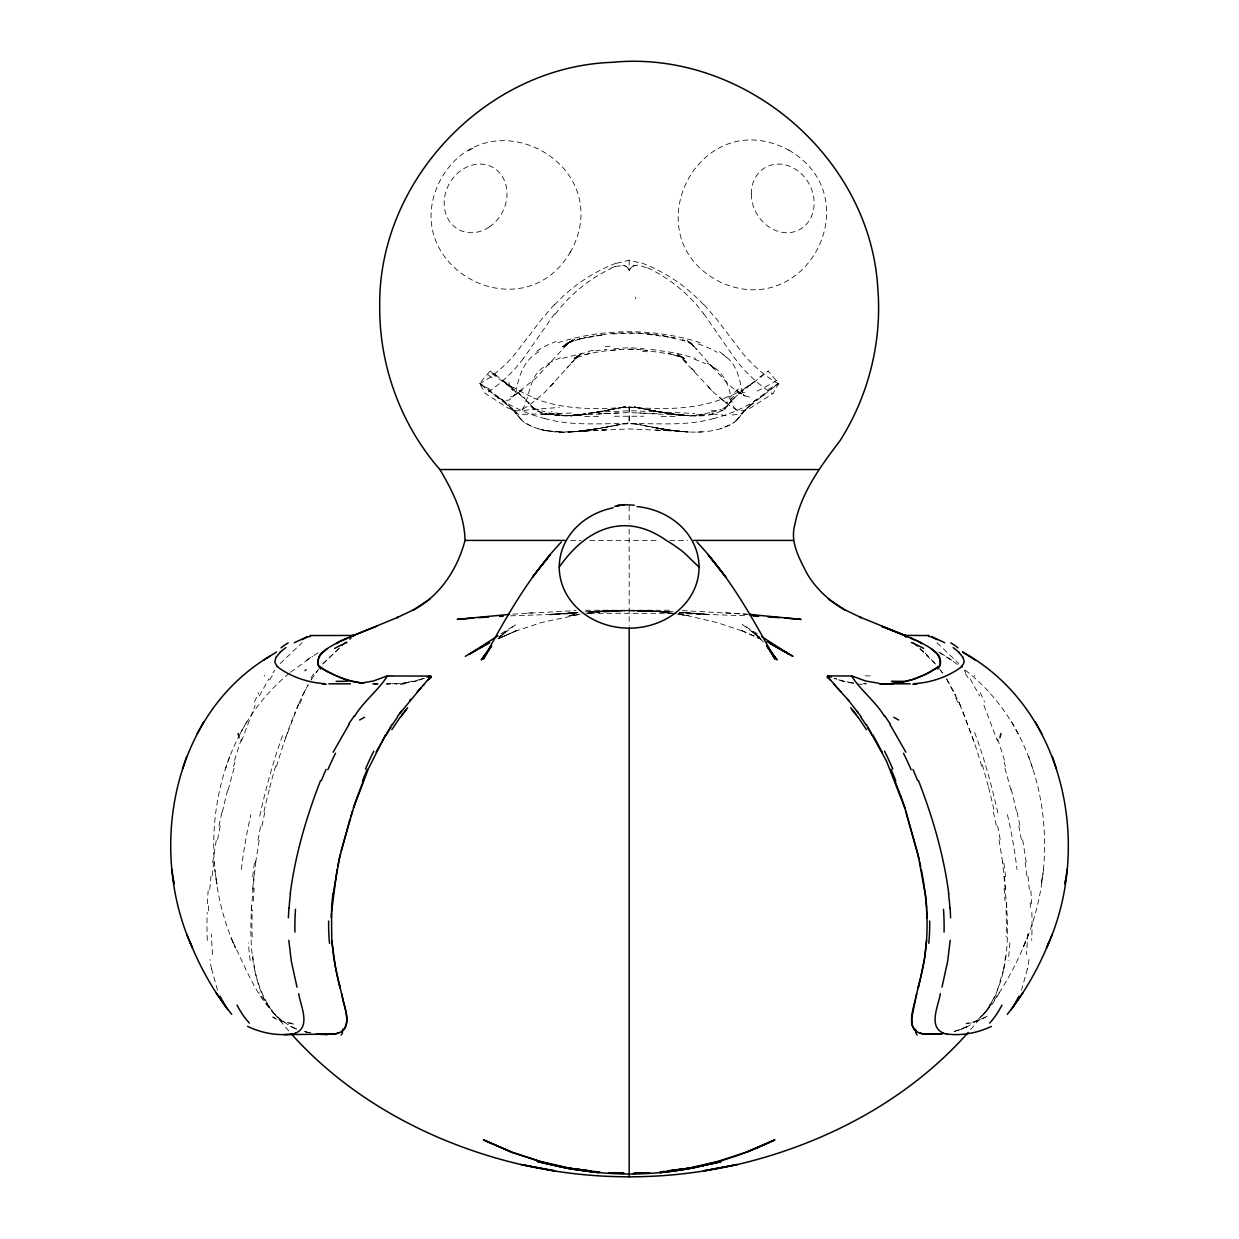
<?xml version="1.0" encoding="UTF-8"?>
<svg xmlns="http://www.w3.org/2000/svg" width="1239" height="1239" viewBox="0 0 1239 1239"><rect width="100%" height="100%" fill="white"/><g stroke="black" fill="none" stroke-linecap="round" stroke-linejoin="round"><path stroke-width="0.75" stroke-dasharray="5 3.75" d="M208.462 910.866L208.833 902.457M251.393 910.866L251.78 902.457M1028.711 934.206L1022.841 948.052C1065.091 854.771 1046.583 729.136 960.659 666.69M209.701 889.463L210.971 876.236M252.648 889.463L253.918 876.236M255.792 861.461C251.068 911.315 242.085 969.146 273.122 1012.588M212.674 862.7L216.329 839.918M255.621 862.7L259.276 839.918M1043.563 869.22L1041.333 884.042L1042.107 879.179M218.993 825.964L221.951 811.948M261.94 825.964L264.898 811.948M1003.76 968.821L996.048 994.747L985.191 1012.588M1027.394 968.821L1021.509 990.24M233.582 766.492L234.852 762.186M276.529 766.492L277.799 762.186A160.76 27.057 -77.4 0 1 283.096 745.259L284.428 741.232M289.26 673.335C210.088 737.886 194.926 857.915 235.472 948.052L229.602 934.206M627.848 268.135C629.211 270.814 629.489 271.233 630.326 268.29M229.633 756.456L225.467 768.908M241.481 741.232L255.095 705.239M284.366 741.433L299.451 702.095M285.76 737.267L289.833 725.806M515.92 392.515C518.444 376.795 523.632 359.991 538.733 351.814M291.196 722.167L295.285 711.775M1025.443 941.934C1015.113 967.829 1001.097 992.516 983.658 1014.307M296.74 708.274L298.568 704.062M299.033 703.04L303.23 694.088M259.369 695.931L268.832 678.848M302.316 695.931L308.17 684.764L303.787 692.957M570.079 252.725C619.392 164.756 488.6 93.498 440.588 179.609C395.148 266.741 524.205 335.614 571.489 250.061M240.072 733.782L246.762 721.733M759.677 377.167L768.18 371.05L778.665 383.486L773.105 393.429L750.524 407.925L743.4 410.682L738.134 410.837L728.486 404.719L713.989 392.748L677.748 354.106L680.18 356.027M311.035 680.01L311.779 678.848M311.407 679.421L318.702 669.029M999.284 992.718C989.574 1010.42 974.644 1026.852 954.309 1031.498L967.721 1026.403M722.802 408.653C727.247 406.531 732.884 401.792 730.638 396.495M727.99 405.091C714.454 420.548 689.287 415.39 670.949 413.857L677.005 414.678L654.037 410.914M514.866 394.637L512.574 396.588L508.857 397.038M272.983 672.746L274.748 670.361M315.93 672.746L317.695 670.361M735.796 420.981L746.312 408.963L744.5 410.713L745.692 409.567M554.592 313.699L523.385 358.52M726.348 407.244L727.401 405.896M728.114 404.75L730.205 402.164M738.599 418.116L740.736 415.39M743.183 412.138L741.789 413.811L743.911 411.255L742.564 412.866M982.357 1015.701C1017.095 972.832 1007.152 912.369 1002.521 861.461M578.706 355.639L581.819 353.378L576.553 357.219L581.106 353.812L573.967 360.193L571.52 362.826L576.12 358.071L544.324 392.763L529.92 404.673L520.163 410.837L514.897 410.682L507.773 407.91L485.208 393.429L479.648 383.486L490.133 371.05L498.636 377.152M970.648 1029.547L984.99 1012.557L976.828 1020.642M730.112 402.272L734.154 397.967M322.729 664.058L344.628 642.979M280.215 663.546L302.006 642.716M323.162 663.546L344.953 642.716M568.577 366.109L566.688 368.231M499.952 636.954L503.576 633.005L499.813 636.8M550.488 386.645L556.094 380.559M554.251 304.686L541.474 319.445L516.198 352.557A132.356 132.356 0 0 1 479.865 383.842M736.245 420.594L738.212 418.565M724.676 408.932L725.713 407.956L724.381 409.211M733.736 398.369L740.922 392.051L738.599 393.971L739.946 392.856M745.15 410.078L753.049 403.093L748.201 407.259L750.122 405.68M500.215 637.094L506.921 631.054L498.837 637.187L515.811 624.626L500.695 633.981M768.165 389.449L778.665 383.486L750.245 405.571M290.592 672.219L312.662 656.283M768.18 371.05L767.375 371.715M544.541 418.457C574.462 427.145 605.933 422.36 636.273 424.032L665.389 429.561L687.475 431.946L677.826 431.249C696.845 432.984 717.737 433.139 734.247 422.236M739.544 393.181L763.456 374.952M734.015 422.437L736.028 420.795M522.269 389.913L514.015 395.628L535.511 378.437L568.593 342.785L562.831 347.803L569.754 341.856L564.039 346.455L573.316 339.44L562.444 346.719L574.447 339.563L565.619 344.457M345.48 642.298L346.3 641.632M746.157 387.853L754.35 381.798L745.011 387.931M749.75 385.19L755.201 381.24M764.726 394.544L754.489 401.297A155.897 152.536 90 0 1 713.772 418.472M579.434 355.113L573.084 359.093L580.053 355.128L573.642 358.52L590.12 353.332M513.349 396.17L520.86 390.905M522.13 409.985C531.035 395.69 528.372 373.156 547.592 365.257M778.665 383.486L753.56 401.482L741.185 413.857L732.172 415.003M579.171 355.392L577.312 356.615L581.215 354.044M306.513 660.17L319.492 651.946M468.574 150.662L474.878 147.255M722.12 410.527L723.266 409.908L720.912 411.1M569.568 342.243L564.907 344.519L574.447 340.121L565.681 343.714L582.733 338.015L572.093 341.236M730.158 424.791L720.262 428.802M966.234 1027.131L954.092 1031.545M500.99 637.574L516.787 630.512L497.97 638.813M498.093 638.766L516.787 630.512M728.036 396.65C696.999 410.248 662.276 409.66 629.164 407.073C596.362 409.613 562.026 410.248 531.206 397.038M424.234 678.213L412.757 681.868M423.986 678.322L418.085 680.49M616.557 263.303L629.164 260.19L641.756 263.303M719.549 409.846L721.299 409.242M615.613 266.323L624.022 265.549A7.868 7.202 -3.8 0 1 625.649 266.23L626.253 266.648M562.583 358.35L589.005 351.814M421.554 679.297L402.69 683.293M557.906 342.738C603.858 328.087 654.223 328.072 700.19 342.661M514.789 631.379L541.412 622.52L579.171 614.467M632.99 266.091L636.985 265.161L642.7 266.354A65.032 64.753 20.3 0 1 647.362 268.383M716.576 410.821L710.365 412.587M416.97 680.831L404.348 683.138L385.267 683.974M709.854 412.726L691.734 415.777M713.772 418.457C683.851 427.13 652.395 422.375 622.055 424.032M709.823 414.523L712.797 413.872M579.202 339.099L603.378 334.716L592.583 336.234M584.405 354.648C601.922 350.761 625.834 347.431 647.47 350.42M623.991 407.058L620.538 407.708L625.865 406.702L618.865 408.018L621.544 407.523M625.757 406.717L623.573 407.135M601.194 411.472L615.938 408.622M612.236 409.304L622.303 407.352L620.429 407.677M612.964 409.149L614.095 408.916M605.143 410.713L612.84 409.242M606.986 427.021L622.334 423.986M636.97 424.234L629.164 422.731L605.654 427.3M604.276 410.914L611.539 409.489L578.257 414.957L604.353 410.883M617.75 408.251L620.739 407.677L617.254 408.281M613.135 425.844L621.42 424.218M618.772 408.065L618.338 408.142M619.779 407.863L620.878 407.646M613.444 425.798L597.848 428.709M588.045 613.259L599.707 611.663L588.51 613.181M622.334 407.368L624.069 407.027M587.162 337.256L584.003 337.844L595.138 335.831M607.621 426.897C580.41 431.73 549.078 437.77 524.112 422.282M590.569 429.902L600.172 428.322L575.237 431.652L606.491 427.13M635.638 265.254L634.291 265.564A7.852 7.124 2.2 0 0 632.695 266.292M597.585 412.138L600.28 411.658L591.313 413.222M600.28 411.658L590.864 413.284M599.32 428.462L582.686 430.94M592.01 413.114L588.618 413.64M590.105 429.933L598.22 428.663M582.16 414.724L576.956 415.111L589.532 413.516M408.947 682.565L403.325 683.231M595.572 350.807L606.971 349.429M578.598 614.529L571.706 615.473M588.587 611.539L629.164 610.269L669.184 611.539M569.816 615.473L580.038 614.079M586.078 613.336L629.164 610.316L667.078 611.679M585.753 414.074L565.758 415.762L553.585 415.251L542.062 412.912L532.553 407.91L533.653 408.932M569.057 615.504L578.319 614.312M587.596 613.104L598.731 611.663M572.279 415.483L587.487 413.857M601.442 334.964C625.772 330.968 650.552 333.074 674.589 337.891L638.348 333.059L610.935 333.926M579.511 414.864L577.839 415.034L581.447 414.662L578.644 414.941M575.996 431.621L585.613 430.63L567.942 432.086L607.59 429.778L601.953 430.057M614.064 348.67L629.164 347.679L644.017 348.655M610.889 350.42L620.507 349.475M569.011 415.623L582.438 414.6L569.011 415.623L579.821 414.848M691.548 415.793L697.48 415.731M691.347 415.824L689.225 415.994M577.699 612.453L550.023 614.792L577.297 612.484M585.071 611.818L588.757 611.508M585.66 430.816L570.947 431.946M573.177 431.792L580.549 431.249L561.019 432.117L569.259 432.039M576.538 415.127L586.419 414.43L574.478 415.266L618.292 412.974M512.807 614.141L575.98 610.564M574.478 415.266L580.317 414.864L569.646 415.592M527.551 613.104L532.816 612.747M551.262 614.188L577.823 612.407M749.456 397.038C732.884 393.336 721.64 375.758 710.117 364.405L715.151 370.213L691.827 344.039M698.502 415.7L703.163 415.406M566.579 415.777L559.827 415.7L575.314 415.266M697.201 432.117L704.65 431.714M587.89 430.785L582.578 431.064L596.857 430.336M510.561 615.845L579.914 613.475M700.221 414.724L711.109 414.182M593.187 430.506L629.164 428.957L670.748 430.785L653.634 429.964M514.479 411.348L516.586 413.872L508.377 405.834L479.648 383.486L503.963 400.847L518.522 414.507L573.394 413.021M614.296 416.258L643.784 416.242M599.366 611.725L629.164 610.378L666.071 611.71M396.929 683.665L386.955 683.959L393.336 683.804M608.519 413.408L598.344 413.826L629.149 412.587L691.424 415.746M596.455 611.694L629.164 610.347L665.002 611.71M595.525 611.694L629.164 610.347L663.856 611.71M593.311 611.71L629.164 610.362L661.858 611.694M596.47 412.045L631.348 410.759L694.862 413.454M592.242 611.71L629.164 610.362L659.225 611.663L676.448 613.832M585.52 610.238L672.792 610.238M591.235 611.679L629.164 610.362M540.947 414.476L554.468 414.058M589.129 611.539L629.164 610.269M589.222 611.648L629.164 610.75L668.471 611.555L629.164 610.75L589.841 611.555M598.344 611.694L597.198 611.694M589.485 613.32L668.828 613.32M674.976 416.583L658.652 416.629M661.115 611.694L659.969 611.694M598.468 416.629L583.337 416.583M570.652 540.405L581.076 540.405M589.733 540.405L659.024 540.405M669.71 540.405L687.66 540.405M372.629 683.974L378.236 683.974M566.982 415.731L555.149 415.406L556.187 415.468M378.484 683.974L373.016 683.882M377.121 683.959L374.937 683.928M678.399 613.475L745.924 615.752M629.164 610.75L672.885 611.896M372.815 683.866L373.868 683.897M862.964 683.742L866.324 683.82L861.384 683.665M682.333 610.564L747.349 614.281M637.977 412.897L641.074 413.021M643.645 413.145L657.181 413.749M555.165 431.792L562.475 432.132L545.33 430.553L553.554 431.699M672.56 414.074L686.05 415.483M629.164 349.011L638.039 349.491M678.631 414.848L688.667 415.576L682.41 415.22M683.154 415.282L689.473 415.638L680.474 415.034M666.505 430.599L682.503 431.606L672.746 430.816L679.375 431.389L675.456 431.048M680.366 415.05L683.835 415.266L678.012 414.864L685.105 415.437M561.128 415.158L547.204 414.182L554.003 413.981M571.891 416.18L570.482 416.087M688.992 432.039L672.792 430.63M680.49 612.407L707.051 614.188L680.769 612.407M725.496 612.747L747.411 614.281M679.096 612.345L708.29 614.792M568.314 415.917L566.765 415.793M669.726 611.539L673.242 611.818M679.142 614.467L687.258 615.535L677.826 614.265M642.391 349.909L673.985 354.648L668.053 353.285L684.656 358.474L680.211 356.29L682.193 357.235M564.891 415.607L563.249 415.421M852.788 683.014L853.702 683.107M647.92 333.988L656.949 334.964M853.686 683.092L843.449 681.388L834.079 678.213M651.048 349.398L675.549 352.976L695.528 358.288M563.064 415.406L561.468 415.204M852.014 682.921L850.186 682.689M851.89 682.906L837.672 679.638M676.277 613.832L659.582 611.663L675.859 613.801M678.136 614.064L688.497 615.473M669.695 413.64L673.35 414.167L658.141 411.673M670.268 613.259L658.606 611.663L669.803 613.181M651.776 427.114L667.775 429.887L645.039 425.829M667.14 429.809L674.899 430.878L658.203 428.322M559.409 414.926L557.767 414.662M660.495 428.709L652.163 427.207M666.334 429.685L644.125 425.597M667.325 413.268L657.692 411.58L667.016 413.222M557.442 414.6L554.917 414.151M634.291 407.042L657.119 411.472L640.764 408.297M666.303 413.098L660.217 412.045M662.679 335.738L686.205 341.205L682.162 339.827L693.701 344.643L687.072 340.679L694.336 346.455L688.621 341.809M638.41 407.77L636.536 407.461M636.01 407.352L637.419 407.616L632.649 406.748L636.428 407.445M636.072 407.383L634.771 407.135M634.337 407.058L635.22 407.213M653.975 410.883L658.048 411.658M635.684 407.306L641.725 408.483M637.435 407.646L640.532 408.251M646.758 409.489L655.989 411.255L645.395 409.164M646.108 409.304L652.163 410.512M636.273 424.032L643.18 425.411M553.709 413.919L548.459 412.711M686.607 615.473L716.901 622.52L743.524 631.379L741.526 630.512L760.839 639.138M844.797 681.713L834.327 678.322M308.356 1032.567L304.221 1031.545M545.083 411.797L541.737 410.806M681.342 356.894L675.751 354.958L684.284 358.071L678.105 355.794L683.82 357.978L678.879 355.035L681.001 356.538M622.675 265.239L625.323 266.075M678.631 355.965L681.915 357.095M536.998 409.226L538.748 409.846M531.655 426.402L524.593 422.638M542.062 412.912L536.317 410.574M296.044 1028.85C261.677 1013.533 248.528 973.095 232.87 941.934M535.511 408.638C532.662 408.824 526.017 399.407 528.883 403.14M741.526 630.512L760.343 638.813M292.187 1027.177L297.081 1029.253L290.592 1026.403M789.739 150.662C699.152 100.979 629.815 237.578 720.974 282.43C807.41 321.149 870.258 196.753 788.685 150.089M707.113 363.228C720.277 369.036 728.625 381.984 730.53 395.922M490.133 389.433L479.648 383.486M513.302 387.931L490.133 371.05M757.618 633.981L742.502 624.626L759.476 637.187L751.392 631.054L763.441 641.926M938.821 651.946L959.172 665.606M940.432 652.984L951.8 660.17M534.985 409.877L528.418 402.381M719.456 351.737L723.483 354.571M736.059 389.929L744.949 396.155M736.167 409.97L733.38 406.547L731.49 400.584M737.484 390.905L744.283 395.628L743.431 394.622M493.587 394.544L503.824 401.297A155.897 152.536 -90 0 0 544.541 418.472M503.111 381.24L508.609 385.221M505.915 383.238L512.156 387.838L504.01 381.829L518.599 393.057M719.782 397.874L726.937 403.356L721.206 398.943M936.994 642.716L958.785 663.546M913.36 642.716L924.232 652.117M516.926 414.306L514.835 411.766L522.579 421.012M913.685 642.979L935.584 664.058M522.347 420.826L524.345 422.468M519.373 393.692L520.674 394.792L517.221 391.911L529.115 403.387L527.334 401.219L528.387 402.489M689.736 342.707L697.046 349.723M726.937 357.498C737.561 366.14 739.698 379.955 742.378 392.484M511.366 408.359L513.829 410.713L512.017 408.963L513.194 410.124M512.017 408.963L514.433 411.302M524.98 398.757L523.323 397.146L524.345 398.137M925.254 653.092L935.151 663.546M281.485 1020.642C265.611 1007.988 258.161 988.164 254.553 968.821M761.025 639.339L754.737 633.005L760.792 639.603M708.104 386.816L713.091 391.911M520.148 418.612L522.13 420.641M704.062 304.686L716.839 319.445L742.115 352.557A132.356 132.356 0 0 0 778.448 383.842M682.643 358.303L684.795 360.611M691.641 368.184L694.49 371.328L692.09 368.68M274.655 1014.307L259.044 992.718M288.857 1030.956L273.323 1012.557L275.956 1015.701M514.092 410.883L516.229 413.439M519.745 418.163L517.406 415.158M531.996 407.29L530.772 405.695M703.706 313.699L734.928 358.52A143.925 143.863 -56.5 0 0 772.857 393.816M939.611 669.029L943.499 674.31M964.252 670.361L966.017 672.746M940.618 670.361L942.383 672.746M970.168 678.848L979.631 695.931M946.534 678.848L959.28 703.04M946.906 679.421L954.603 693.128M1011.551 721.733L1018.241 733.782M955.083 694.088L956.028 696.024M958.862 702.095L961.65 708.476M959.745 704.062L973.947 741.433M983.905 705.239L997.519 741.232M635.142 297.035L635.855 298.754M963.028 711.775L975.217 745.259A160.76 27.057 77.4 0 1 980.514 762.171L981.784 766.492M217.491 990.24L211.606 968.821M1032.846 768.908L1028.68 756.456M1004.148 762.186L1005.418 766.492M1017.049 811.948L1020.007 825.964M993.415 811.948L996.373 825.964M1022.671 839.918L1026.326 862.7M999.037 839.918L1002.692 862.7M216.206 879.179L216.98 884.042L214.75 869.22M1028.029 876.236L1029.299 889.463M1004.395 876.236L1005.665 889.463M1030.167 902.457L1030.538 910.866M1006.533 902.457L1006.92 910.866M629.164 260.19L629.164 270.752M629.164 506.193L629.164 523.694M629.164 529.099L629.164 625.664M630.589 268.305A7.372 5.808 -15 0 1 632.215 266.803M647.641 267.825A150.213 150.167 10.2 0 1 703.659 313.746M694.072 359.093A63.437 24.981 6.2 0 1 705.456 363.724M642.53 351.287A245.399 36.117 5.3 0 1 649.066 351.969M605.128 346.734A238.538 46.075 -5.1 0 1 612.67 345.913M588.68 351.179A123.869 66.798 -1.9 0 1 595.309 350.157M548.118 363.662A62.724 26.453 -4.7 0 1 561.174 357.591M547.545 365.242A58.527 22.395 -7 0 1 549.574 364.065M523.354 358.505A143.91 143.755 -89.9 0 1 485.425 393.77M555.242 314.179A150.167 149.33 -36 0 1 610.997 268.507M610.873 268.228A64.955 64.831 -19.4 0 1 615.582 266.261M626.407 266.493A7.388 6.195 8.2 0 1 628.049 268.151M641.848 263.055A163.563 163.563 0 0 1 703.814 304.918M776.915 380.296A90.153 11.647 -36.9 0 1 755.589 391.725M744.825 392.562A217.739 38.099 -54.3 0 1 742.192 392.763M723.034 354.633A80.504 30.867 9.1 0 1 726.534 357.513M698.207 343.884A72.745 29.906 6.5 0 1 717.164 352.325M536.719 351.318A72.636 32.679 -4.2 0 1 555.97 341.561M508.935 382.386A216.933 36.179 59.1 0 1 509.368 386.491M510.53 398.478A90.199 15.007 41.4 0 1 498.14 397.812M554.499 304.918A163.563 163.563 0 0 1 616.464 263.055M745.181 388.241A140.487 137.73 -71.1 0 1 728.16 396.945M729.028 399.004A115.63 10.671 -31.4 0 1 739.668 387.931M730.298 399.949A126.006 9.835 -31.5 0 1 733.519 396.263M727.974 402.66A162.696 12.235 -31.7 0 1 727.37 401.823M710.985 410.821A92.259 6.056 -8.1 0 1 717.226 410.698M560.539 414.043A92.259 3.949 12.3 0 1 551.309 411.549M511.026 388.628A238.337 10.81 38.8 0 1 512.961 390.486M488.073 374.767A171.617 9.757 35.7 0 1 494.485 379.97M512.11 388.938A125.588 8.75 32.6 0 1 518.785 394.467M491.914 373.543A115.754 7.341 33.1 0 1 512.884 389.294M531.392 396.573A140.487 136.848 64.2 0 1 513.596 387.42M625.153 407.693A7.945 2.741 -22.1 0 1 628.328 407.492M629.505 407.166A7.93 2.401 27.7 0 1 633.114 407.631M712.487 413.841A82.146 2.432 5.2 0 1 729.632 416.087M523.834 410.434A139.171 11.012 -1.1 0 1 559.47 407.507M987.22 1016.104A377.276 141.308 60.4 0 1 964.701 1024.049M1007.415 814.627A183.728 65.621 76.8 0 1 1016.987 869.546M974.659 732.543A154.302 32.679 78.1 0 1 998.541 816.176M870.15 675.905A301.062 40.701 -13.5 0 1 864.853 675.813M293.612 1024.049A377.276 141.308 -60.4 0 1 271.093 1016.104M241.326 869.546A183.728 65.621 -76.8 0 1 250.898 814.627M259.772 816.176A154.302 32.679 -78.1 0 1 283.654 732.543M405.076 683.665A156.238 14.434 6.9 0 1 399.67 684.129M393.46 675.813A301.062 40.701 13.5 0 1 388.163 675.905M985.268 1017.08A377.849 141.664 59.6 0 1 966.126 1023.306M1005.526 955.842A177.146 59.487 76.5 0 1 1003.652 968.619M1009.816 942.833A172.717 57.102 76.9 0 1 1008.143 960.55M1006.053 909.829A179.005 51.79 79.2 0 1 1006.145 937.211M1004.117 888.255A197.466 64.474 78 0 1 1005.015 901.032M1003.9 863.118A217.987 90.432 75.8 0 1 1005.603 876.794M997.581 825.917A177.502 44.821 78 0 1 1000.322 840.259M988.598 787.648A153.868 32.044 78 0 1 994.328 811.53M982.248 764.68A147.596 29.101 78 0 1 988.583 787.601M955.687 697.727A253.112 79.002 85.3 0 1 958.521 703.907M904.857 635.452A136.584 3.609 41.5 0 1 904.609 635.158M862.205 684.284A160.543 14.791 -6.9 0 1 858.209 684.067M292.187 1023.306A377.849 141.664 -59.6 0 1 273.045 1017.08M254.661 968.619A177.146 59.487 -76.5 0 1 252.787 955.842M250.17 960.55A172.717 57.102 -76.9 0 1 248.497 942.833M252.167 937.211A179.005 51.79 -79.2 0 1 252.26 909.829M253.298 901.032A197.466 64.474 -78 0 1 254.196 888.255M252.71 876.794A217.987 90.432 -75.8 0 1 254.413 863.118M257.991 840.259A177.502 44.821 -78 0 1 260.732 825.917M263.984 811.53A153.868 32.044 -78 0 1 269.715 787.648M269.73 787.601A147.596 29.101 -78 0 1 276.065 764.68M299.792 703.907A253.112 79.002 -85.3 0 1 302.626 697.727M311.02 677.872A320.127 184.781 62.6 0 1 315.264 671.848M353.704 635.158A136.584 3.609 -41.5 0 1 353.456 635.452M405.602 683.587A160.543 14.791 6.9 0 1 396.108 684.284M974.21 675.534A136.584 2.013 39.9 0 1 974.892 676.091M965.32 673.675A320.127 183.326 -63.8 0 1 969.378 679.855M980.173 692.709A251.145 79.823 85.7 0 1 984.556 701.94M997.627 739.017A161.473 28.141 77.5 0 1 1004.442 760.359M1004.937 768.35A147.596 27.243 77.7 0 1 1010.807 789.94M1011.194 789.258A153.868 30.65 78 0 1 1016.646 812.134M1018.783 826.01A177.502 42.42 78 0 1 1021.385 839.593M1025.133 862.298A217.987 88.232 76 0 1 1026.821 875.679M1030.833 890.671A197.466 67.138 77.6 0 1 1031.669 903.881M1031.839 912.431A179.005 53.556 78.8 0 1 1031.669 940.355M1027.549 933.974A172.717 52.425 78.5 0 1 1026.341 954.588M1028.989 959.513A177.146 59.673 76.4 0 1 1027.487 969.006M264.108 676.091A136.584 2.013 -39.9 0 1 264.79 675.534M269.622 679.855A320.127 183.326 63.8 0 1 273.68 673.675M254.444 701.94A251.145 79.823 -85.7 0 1 258.827 692.709M234.558 760.359A161.473 28.141 -77.5 0 1 241.373 739.017M228.193 789.94A147.596 27.243 -77.7 0 1 234.063 768.35M222.354 812.134A153.868 30.65 -78 0 1 227.806 789.258M217.615 839.593A177.502 42.42 -78 0 1 220.217 826.01M212.179 875.679A217.987 88.232 -76 0 1 213.867 862.298M207.331 903.881A197.466 67.138 -77.6 0 1 208.167 890.671M207.331 940.355A179.005 53.556 -78.8 0 1 207.161 912.431M212.659 954.588A172.717 52.425 -78.5 0 1 211.451 933.974M211.513 969.006A177.146 59.673 -76.4 0 1 210.011 959.513M629.164 407.073L629.164 422.731L629.149 407.073M734.742 397.378L733.147 398.927L734.742 397.378M577.033 612.469L550.07 614.621L577.049 612.5M708.243 614.621L679.344 612.36L708.243 614.621M311.159 1033.14L304.004 1031.498L311.159 1033.14M548.041 414.415L545.052 413.764L548.041 414.415M546.461 430.785L538.113 428.818L546.461 430.785M532.631 407.445L531.066 406.036L532.631 407.445M508.377 405.819L505.512 403.279L508.377 405.834M686.793 362.748L684.904 360.704L686.902 362.872M489.281 226.985A35.482 30.123 -61.5 0 0 493.246 167.637A35.482 30.123 -61.5 0 0 444.259 200.61A35.482 30.123 -61.5 0 0 489.281 226.985M751.299 194.074A35.482 30.123 61.5 0 0 798.706 230.067A35.482 30.123 61.5 0 0 798.148 171.09A35.482 30.123 61.5 0 0 751.299 194.074"/><path stroke-width="1.5" d="M288.393 917.774L288.857 908.28M331.34 917.774L331.789 908.28M331.525 912.973L331.758 940.246L335.475 967.752M1052.345 934.206L1046.475 948.052C1093.294 846.764 1064.704 707.825 962.455 651.946L975.418 660.17M317.803 661.518L318.996 657.135M331.587 911.672L337.054 869.484M911.703 1018.288L912.043 1024.901L914.552 1029.841M922.281 970.524C929.591 937.288 927.934 902.673 921.258 869.484M926.555 940.308L924.48 958.552L920.515 978.345M950.189 940.308L947.649 961.433L941.996 987.142M911.749 1017.653L916.705 993.724M829.201 599.568L828.426 599.072L845.277 610.192C829.82 601.504 816.563 589.377 807.348 574.168C799.666 558.959 789.878 542.589 794.772 524.98C800.921 492.673 820.822 466.096 840.135 440.542C868.539 395.752 882.075 341.732 877.832 288.826C870.599 156.826 743.323 49.343 612.097 62.337L612.004 62.337C485.812 66.782 377.399 181.25 379.723 307.473C379.49 366.388 401.111 425.101 439.876 469.535C452.808 491.124 464.377 514.743 465.059 540.405C457.408 569.212 439.938 596.114 413.036 610.192L429.887 599.072L429.112 599.568M317.819 660.945C320.018 651.218 330.317 646.619 338.278 642.22M290.236 893.675C295.254 854.895 306.374 817.09 320.483 780.694M333.183 893.675L339.378 858.488L349.925 819.165M1067.197 869.22L1064.967 884.042L1065.741 879.179M423.304 685.291L430.738 676.076L387.017 675.983L373.202 681.063L360.379 683.231M337.566 866.913L340.431 853.872M922.079 971.422L915.497 998.51M920.329 979.166L919.168 983.952M915.203 999.718C913.066 1010.064 905.988 1028.602 920.19 1033.264M341.143 850.883L353.673 807.534M918.982 984.711L918.409 986.972M940.339 993.724C938.388 1005.805 927.763 1027.007 943.824 1033.264M269.715 656.283C172.329 714.268 147.193 849.304 192.525 948.052L186.655 934.206M350.792 816.393L352.588 810.833M310.943 635.452L310.339 636.165M186.686 756.456L182.52 768.908M353.502 808.014L368.355 768.83L385.468 734.928M357.777 795.639L363.43 780.694M1049.077 941.934C1038.685 967.783 1024.792 992.563 1007.292 1014.307M430.769 676.509L430.351 677.284M1019.031 996.125L1013.409 1006.424M276.065 657.135L274.872 661.518A185.045 34.599 -5.3 0 0 277.536 666.365M333.167 752.181L348.964 724.521M376.114 752.181L391.911 724.521M197.125 733.782L203.816 721.733M1011.055 1009.785L1022.903 992.718M354.509 716.39C363.135 701.708 379.32 689.349 387.373 675.936M397.456 716.39L421.121 687.63M399.98 712.89L401.188 711.248M491.48 646.2L481.243 659.876L491.604 645.565L483.349 659.102C505.775 617.858 528.867 576.398 561.344 542.032M409.598 700.624L410.759 699.245M429.283 678.709L427.858 680.35M968.263 1032.381C908.543 1100 824.88 1143.969 737.67 1164.474L734.526 1165.094C665.389 1180.721 592.923 1180.721 523.787 1165.094L520.643 1164.474C433.991 1144.139 350.978 1100.557 291.242 1033.791M343.761 1029.841C350.451 1020.131 344.101 1007.601 342.506 997.256M559.254 567.168C586.078 528.248 625.168 511.149 666.536 540.576A148.37 120.229 0 0 1 684.315 552.904L699.059 567.168M417.28 691.827L424.373 684.145M938.388 666.443L928.398 673.04M962.022 666.443C948.501 676.757 931.217 682.643 914.243 683.665M353.285 636.165L353.889 635.452L310.106 635.545M279.704 652.473L285.837 647.594M322.651 652.473L327.003 648.833M353.022 636.397L353.781 635.39M349.615 639.076L350.993 638.023M935.739 668.828L923.396 675.286M497.877 635.808L469.101 654.316L488.677 643.103L465.322 656.314M263.582 660.17L276.545 651.946M878.621 683.231L865.798 681.063L851.983 675.983L827.993 675.936L827.884 677.175M928.057 635.452L928.661 636.165M294.309 642.731L307.473 636.583M337.256 642.731L343.915 639.51M338.959 641.879L342.723 640.067M991.355 1026.403C977.679 1032.923 962.022 1035.974 946.937 1034.023M413.872 609.619L396.96 617.703L398.369 617.068L343.792 639.572M927.562 673.427L920.515 676.509M716.731 1162.182L688.466 1168.718L659.907 1172.605C699.338 1168.671 737.917 1157.768 773.57 1140.453L774.933 1139.834L747.21 1151.867L717.551 1161.532L691.563 1167.463M747.21 1151.867L773.57 1140.453M922.807 675.534L921.088 676.277M914.924 678.724L920.623 676.463M426.882 677.052L430.583 675.967M919.942 676.757L915.451 678.523M350.42 636.583L376.702 626.284M915.094 678.662L903.448 682.147L890.609 683.665M914.444 678.91L911.703 679.901M295.176 1033.264C311.237 1027.007 300.612 1005.805 298.661 993.724M338.123 1033.264C354.184 1027.007 343.559 1005.805 341.608 993.724M911.021 680.118L891.755 683.603M614.714 506.317L624.502 504.676L634.291 505.202M429.515 676.076L430.32 675.936M660.96 1172.233L691.207 1168.176L719.735 1161.81L692.214 1167.959L668.704 1171.072M693.499 1167.711L721.206 1161.609L692.214 1167.959L693.499 1167.711L676.897 1169.864M737.67 1164.474L703.489 1170.87L734.526 1165.094M292.063 1034.023C276.978 1035.974 261.321 1032.923 247.645 1026.403M688.466 1168.718C640.129 1177.468 589.965 1175.362 542.589 1162.352L512.218 1152.502L483.38 1139.834L511.103 1151.867L540.762 1161.532L566.75 1167.463M660.186 1171.955L663.887 1171.444M667.573 1170.932L673.102 1170.174M676.804 1169.662L682.333 1168.904M686.019 1168.392L689.705 1167.881M665.095 1171.552L661.471 1172.032L665.188 1171.552M667.666 1171.056L673.211 1170.344M668.905 1171.072L691.207 1168.176M941.95 1033.961L923.303 1034.023L941.655 1033.992M827.729 675.967L831.431 677.052M851.627 675.936C859.618 689.349 875.911 701.723 884.491 716.39M621.777 504.908L624.502 504.676L622.876 504.815M509.074 614.42L457.222 619.392L473.36 618.044M479.044 617.672L488.538 617.037M499.627 616.418L503.266 616.217M634.631 1173.132L643.769 1172.714M632.897 1173.503L649.732 1172.744M634.647 1172.961L640.145 1172.729M887.527 683.804L880.077 683.974M910.154 683.835L888.611 683.804M350.389 683.804L328.846 683.835M887.031 683.835L879.829 683.974M284.304 1034.658L335.01 1034.023L316.657 1033.992M439.752 469.535L818.561 469.535M465.059 540.405L565.015 540.405M693.716 540.405L793.254 540.405M928.894 635.545L904.532 635.39L906.127 637.078L904.702 635.406M327.235 1034.658L324.308 1034.627M596.176 1171.769L599.846 1171.939M618.168 1172.729L623.666 1172.961M608.581 1172.744L623.542 1173.426M614.544 1172.714L623.682 1173.132M753.219 616.124L758.686 616.418M324.757 683.665C307.783 682.643 290.499 676.757 276.978 666.443M322.79 1034.55L316.363 1033.961M767.886 616.914L779.269 617.672M784.953 618.044L801.091 619.392L749.192 614.405L754.721 614.807M363.569 683.37L351.613 681.404L339.517 677.222M362.965 683.324L347.292 680.118M581.416 1169.864L564.814 1167.711L589.609 1171.072M585.102 1170.344L590.647 1171.056M538.578 1161.81L567.106 1168.176L596.842 1172.032L593.218 1171.552M567.106 1168.176L597.353 1172.233M569.847 1168.718L598.406 1172.605L569.166 1168.532L541.582 1162.182M568.608 1167.881L572.294 1168.392M575.98 1168.904L581.509 1169.662M585.211 1170.174L590.74 1170.932M594.426 1171.444L598.127 1171.955M523.787 1165.094L554.824 1170.87L520.643 1164.474M537.107 1161.609L566.099 1167.959M346.61 679.901L343.218 678.662M342.862 678.523L341.763 678.105M913.917 639.278L881.61 626.284L905.616 635.715M341.19 677.888L336.311 675.89M907.893 636.583L859.943 617.068L861.353 617.703L844.44 609.619M337.798 676.509L326.12 671.104L319.925 666.443M931.527 636.583L944.691 642.731M484.743 1140.453L511.103 1151.867M334.917 675.286L322.496 668.781M767.018 641.771L772.114 644.017M914.986 639.773L921.057 642.731M916.999 640.733C925.92 645.504 937.799 650.119 940.494 660.945M769.62 643.072L792.991 656.314L769.713 643.118L789.212 654.316L761.861 636.707M953.163 647.594L959.296 652.473M931.31 648.833L935.662 652.473M833.94 684.145L848.545 700.407L860.873 716.39M836.34 686.716L827.544 676.509M837.192 687.63L839.051 689.643M840.027 690.712L841.033 691.827M231.708 1014.307C214.208 992.563 200.315 967.783 189.923 941.934M830.455 680.35L829.03 678.709A76.911 1.889 44.1 0 0 827.404 677.779M696.968 542.032C729.446 576.398 752.538 617.858 774.964 659.102L766.709 645.565L777.07 659.876L766.833 646.2M847.553 699.245L848.715 700.624M857.125 711.248L858.333 712.89M216.097 992.718L227.945 1009.785M890.036 724.521L905.833 752.181M866.402 724.521L886.597 761.319L904.811 808.014M225.591 1006.424L219.969 996.125M872.845 734.928L882.199 752.181M1035.185 721.733L1041.875 733.782M962.935 657.135L964.128 661.518A185.045 34.599 5.3 0 1 961.464 666.365M939.317 657.135L940.509 661.518M918.517 780.694C932.626 817.09 943.746 854.895 948.764 893.675M894.883 780.694L900.536 795.639M1056.48 768.908L1052.314 756.456M904.64 807.534L919.09 859.138M905.724 810.833L918.068 854.709L925.13 893.675M339.904 986.972L342.181 995.986M336.234 971.422L339.935 987.142M297.004 987.142L291.351 961.433L288.811 940.308M339.718 986.229L339.331 984.711M339.145 983.952L337.984 979.166M337.798 978.345L333.833 958.552L331.758 940.308M919.663 861.755L920.747 866.913M336.032 970.524L335.661 968.681M173.259 879.179L174.033 884.042L171.803 869.22M950.143 908.28L950.607 917.774M926.617 909.891L926.973 917.774M629.164 628.158L629.164 1177.05M637.047 506.581A69.911 60.99 0 0 1 689.751 597.585A69.911 60.99 0 0 1 573.068 603.579A69.911 60.99 0 0 1 613.166 507.804M893.784 717.288A176.728 4.832 30 0 1 898.678 719.998M827.745 676.618A122.475 5.576 37.1 0 1 829.17 677.083M827.002 676.959A96.1 3.887 40.8 0 1 827.497 676.835M851.921 709.544A71.986 4.321 51.5 0 1 856.257 714.717M850.697 707.794A78.506 13.753 57.2 0 1 857.837 717.149M857.822 716.947A90.85 25.864 60.7 0 1 866.386 729.678M867.439 727.432A102.744 36.659 62.1 0 1 872.349 735.47M915.962 1032.226A456.742 63.328 -30 0 1 915.575 1029.253M917.154 1035.014A376.331 50.489 -26 0 1 915.791 1032.226M923.427 1033.915A330.054 41.584 -22.4 0 1 920.67 1033.28M906.452 636.335A71.212 1.967 28.4 0 1 904.764 634.957M910.851 638.178A79.745 1.766 26.9 0 1 916.101 640.578M912.183 638.519A90.71 1.982 27 0 1 913.329 639.045M920.5 643.026A82.316 2.292 27.6 0 1 921.739 643.614M940.014 660.898A188.978 35.404 6.3 0 1 937.505 669.014M892.916 683.82A151.173 14.93 8.3 0 1 888.317 684.083M359.635 719.998A176.728 4.832 -30 0 1 364.529 717.288M429.143 677.083A122.475 5.576 -37.1 0 1 430.568 676.618M430.816 676.835A96.1 3.887 -40.8 0 1 431.311 676.959M429.437 678.802A76.911 1.889 -44.1 0 1 430.909 677.779M402.056 714.717A71.986 4.321 -51.5 0 1 406.392 709.544M400.476 717.149A78.506 13.753 -57.2 0 1 407.616 707.794M391.927 729.678A90.85 25.864 -60.7 0 1 400.491 716.947M385.964 735.47A102.744 36.659 -62.1 0 1 390.874 727.432M342.738 1029.253A456.742 63.328 30 0 1 342.351 1032.226M342.522 1032.226A376.331 50.489 26 0 1 341.159 1035.014M337.643 1033.28A330.054 41.584 22.4 0 1 334.886 1033.915M353.549 634.957A71.212 1.967 -28.4 0 1 351.861 636.335M342.212 640.578A79.745 1.766 -26.9 0 1 347.462 638.178M344.984 639.045A90.71 1.982 -27 0 1 346.13 638.519M336.59 643.614A82.316 2.292 -27.6 0 1 337.813 643.026M320.808 669.014A188.978 35.404 -6.3 0 1 318.315 660.898M860.733 716.994A94.087 29.891 61.5 0 1 866.185 725.016M884.522 751.128A144.731 63.05 63 0 1 892.808 769.032M891.042 769.311A151.576 53.525 63.6 0 1 895.797 780.818M900.707 795.732A182.365 49.637 65 0 1 904.826 807.642M925.378 893.815A358.458 171.602 52 0 1 926.741 908.435M929.684 921.011A303.942 104.897 64.5 0 1 928.801 943.313M918.068 988.474A462.193 4.708 -77.2 0 1 919.028 983.751M923.551 1033.915A330.054 41.801 -22.6 0 1 920.391 1033.187M904.981 635.406A71.335 1.797 27.5 0 1 907.289 636.257M911.377 642.514A190.047 33.949 8 0 1 923.644 648.4M936.297 652.519A207.548 38.672 7.4 0 1 939.642 657.166M940.324 661.502A185.045 34.692 5.9 0 1 939.069 666.52M891.507 683.82A145.97 12.777 7 0 1 888.487 683.974M392.128 725.016A94.087 29.891 -61.5 0 1 397.58 716.994M365.505 769.032A144.731 63.05 -63 0 1 373.791 751.128M362.516 780.818A151.576 53.525 -63.6 0 1 367.271 769.311M353.487 807.642A182.365 49.637 -65 0 1 357.606 795.732M331.572 908.435A358.458 171.602 -52 0 1 332.935 893.815M329.512 943.313A303.942 104.897 -64.5 0 1 328.629 921.011M339.285 983.751A462.193 4.708 77.2 0 1 340.245 988.474M337.922 1033.187A330.054 41.801 22.6 0 1 334.778 1033.915M306.064 669.834A106.105 0.821 -36.2 0 1 305.073 670.562M351.024 636.257A71.335 1.797 -27.5 0 1 353.332 635.406M334.669 648.4A190.047 33.949 -8 0 1 346.935 642.514M318.671 657.166A207.548 38.672 -7.4 0 1 322.016 652.519M319.244 666.52A185.045 34.692 -5.9 0 1 317.989 661.502M902.875 681.342A160.543 13.397 -5.8 0 1 891.414 681.218M916.659 684.067A147.859 13.257 7.3 0 1 912.802 684.3M958.645 652.411A207.548 38.486 7.7 0 1 962.564 657.104M950.824 642.886A190.837 37 6 0 1 957.948 647.842M930.597 636.676A71.769 1.781 27.4 0 1 937.18 639.618M928.863 636.49A104.308 1.549 34.8 0 1 929.204 636.691M1001.933 1005.077A377.849 139.155 66.2 0 1 989.636 1023.073M946.689 1034.131A330.054 41.863 -22.7 0 1 943.638 1033.341M1000.926 733.488A462.193 1.828 -76.3 0 1 999.888 737.701M943.529 909.318A303.942 99.244 66.3 0 1 944.072 932.1M948.532 893.52A358.458 171.292 52 0 1 949.926 908.141M912.957 769.404A151.576 51.93 63.8 0 1 917.603 780.57M903.479 753.235A144.731 57.939 63.2 0 1 911.145 769.682M884.631 715.786A94.087 30.774 61.7 0 1 890.237 724.025M347.586 681.218A160.543 13.397 5.8 0 1 336.125 681.342M326.198 684.3A147.859 13.257 -7.3 0 1 322.341 684.067M276.436 657.104A207.548 38.486 -7.7 0 1 280.355 652.411M281.052 647.842A190.837 37 -6 0 1 288.176 642.886M301.82 639.618A71.769 1.781 -27.4 0 1 308.403 636.676M309.796 636.691A104.308 1.549 -34.8 0 1 310.137 636.49M249.364 1023.073A377.849 139.155 -66.2 0 1 237.067 1005.077M295.362 1033.341A330.054 41.863 22.7 0 1 292.311 1034.131M239.112 737.701A462.193 1.828 76.3 0 1 238.074 733.488M294.928 932.1A303.942 99.244 -66.3 0 1 295.471 909.318M289.074 908.141A358.458 171.292 -52 0 1 290.468 893.52M321.397 780.57A151.576 51.93 -63.8 0 1 326.043 769.404M327.855 769.682A144.731 57.939 -63.2 0 1 335.521 753.235M348.763 724.025A94.087 30.774 -61.7 0 1 354.369 715.786M539.166 568.655L532.476 577.142L550.023 554.979L539.166 568.655M489.56 642.53L486.199 644.017L489.591 642.514M618.633 505.435L616.619 505.837L619.965 505.156L618.633 505.435M719.147 568.655L708.29 554.979L725.837 577.142L719.147 568.655"/></g></svg>
